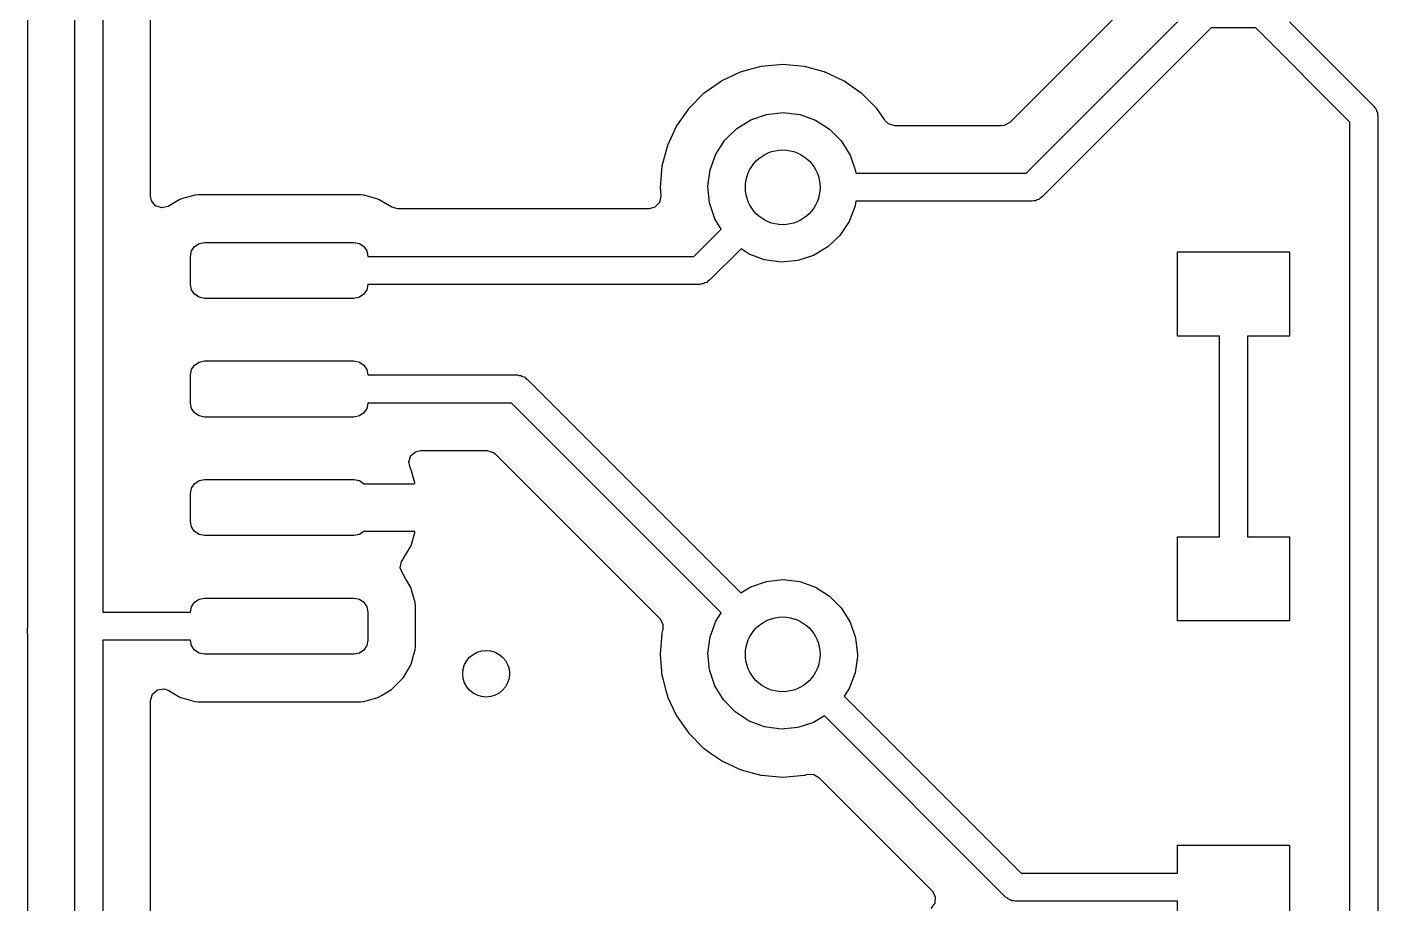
# Model space of a CAD drawing. Extents: x 41 to 172, y -227 to -42.
# Drawn here: x 80.3 to 94.77, y -96.45 to -87.06 of the extents above; entities that cross this region are included whole.
import ezdxf

# ---------------------------------------------------------------- set-up
doc = ezdxf.new("R2010")
doc.units = 0
doc.layers.add('BLACK', color=7, linetype='CONTINUOUS')

msp = doc.modelspace()

# ---------------------------------------------------------------- linework, layer by layer
at = {"layer": 'BLACK', "linetype": 'CONTINUOUS'}
for p, q in [((80.815, -97.065), (80.815, -85.815)), ((81.115, -85.815), (81.115, -93.322)), ((80.3065, -86.2746), (80.3065, -93.4763)), ((81.6235, -88.8682), (81.6235, -86.2744)), ((92.0726, -86.8291), (90.8241, -88.0776)), ((90.9979, -88.623), (92.618, -87.0029)), ((92.9801, -87.065), (91.1661, -88.8791)), ((93.4559, -87.065), (92.9801, -87.065)), ((94.465, -88.0741), (93.4559, -87.065)), ((93.818, -87.0029), (94.7211, -87.9059)), ((88.1586, -87.4809), (87.9481, -87.5373)), ((88.1639, -87.4795), (88.1586, -87.4809)), ((88.1586, -87.4809), (88.1586, -87.4809)), ((88.392, -87.4595), (88.1639, -87.4795)), ((88.6201, -87.4795), (88.392, -87.4595)), ((88.6254, -87.4809), (88.6201, -87.4795)), ((88.8359, -87.5373), (88.6254, -87.4809)), ((88.6254, -87.4809), (88.6254, -87.4809)), ((87.7353, -87.6355), (87.7101, -87.6531)), ((87.7402, -87.6332), (87.7353, -87.6355)), ((87.9378, -87.541), (87.7402, -87.6332)), ((87.7402, -87.6332), (87.7402, -87.6332)), ((87.9428, -87.5387), (87.9378, -87.541)), ((87.9378, -87.541), (87.9378, -87.541)), ((87.9481, -87.5373), (87.9428, -87.5387)), ((87.9481, -87.5373), (87.9481, -87.5373)), ((88.8412, -87.5387), (88.8359, -87.5373)), ((88.8359, -87.5373), (88.8359, -87.5373)), ((88.8462, -87.541), (88.8412, -87.5387)), ((89.0438, -87.6332), (88.8462, -87.541)), ((88.8462, -87.541), (88.8462, -87.541)), ((89.0487, -87.6355), (89.0438, -87.6332)), ((89.0438, -87.6332), (89.0438, -87.6332)), ((89.0739, -87.6531), (89.0487, -87.6355)), ((87.5477, -87.7668), (87.3858, -87.9287)), ((87.5522, -87.7636), (87.5477, -87.7668)), ((87.7101, -87.6531), (87.5522, -87.7636)), ((87.5522, -87.7636), (87.5522, -87.7636)), ((89.2318, -87.7636), (89.0739, -87.6531)), ((89.2363, -87.7668), (89.2318, -87.7636)), ((89.2318, -87.7636), (89.2318, -87.7636)), ((89.3982, -87.9287), (89.2363, -87.7668)), ((87.3826, -87.9332), (87.359, -87.967)), ((87.3858, -87.9287), (87.3826, -87.9332)), ((87.3826, -87.9332), (87.3826, -87.9332)), ((89.4813, -88.0473), (89.3982, -87.9287)), ((94.7211, -87.9059), (94.7309, -87.923)), ((94.7309, -87.923), (94.7449, -87.937)), ((94.7449, -87.937), (94.75, -87.9561)), ((87.359, -87.967), (87.2545, -88.1163)), ((87.8995, -88.1426), (88.0514, -88.0491)), ((88.0514, -88.0491), (88.2202, -87.9917)), ((88.2202, -87.9917), (88.3976, -87.973)), ((88.3976, -87.973), (88.5747, -87.9941)), ((88.5747, -87.9941), (88.7427, -88.054)), ((88.7427, -88.054), (88.8933, -88.1495)), ((89.4907, -88.0608), (89.4813, -88.0473)), ((89.5258, -88.0945), (89.4907, -88.0608)), ((90.8241, -88.0776), (90.7618, -88.1116)), ((94.465, -102.3), (94.465, -88.0741)), ((94.75, -87.9561), (94.7599, -87.9732)), ((94.7599, -87.9732), (94.7599, -87.9929)), ((94.7599, -87.9929), (94.765, -88.012)), ((94.765, -88.012), (94.765, -102.362)), ((87.2522, -88.1212), (87.1759, -88.2848)), ((87.2545, -88.1163), (87.2522, -88.1212)), ((87.2522, -88.1212), (87.2522, -88.1212)), ((87.772, -88.2674), (87.8995, -88.1426)), ((88.8933, -88.1495), (89.019, -88.2761)), ((89.5939, -88.1145), (89.5258, -88.0945)), ((90.7351, -88.1145), (89.5939, -88.1145)), ((90.7618, -88.1116), (90.7351, -88.1145)), ((87.1577, -88.3238), (87.0985, -88.5449)), ((87.1759, -88.2848), (87.1577, -88.3238)), ((87.6754, -88.4173), (87.772, -88.2674)), ((89.019, -88.2761), (89.1135, -88.4273)), ((87.6144, -88.5849), (87.6754, -88.4173)), ((89.1135, -88.4273), (89.1721, -88.5958)), ((87.0985, -88.5449), (87.0785, -88.773)), ((87.5921, -88.7618), (87.6144, -88.5849)), ((89.1721, -88.5958), (89.1752, -88.623)), ((89.1752, -88.623), (90.9979, -88.623)), ((87.0785, -88.773), (87.0862, -88.8605)), ((87.6095, -88.9393), (87.5921, -88.7618)), ((81.633, -88.9162), (81.6235, -88.8682)), ((81.6775, -88.9716), (81.633, -88.9162)), ((81.8669, -88.9451), (81.8136, -88.9766)), ((81.9384, -88.9029), (81.8669, -88.9451)), ((81.946, -88.9006), (81.9384, -88.9029)), ((82.0191, -88.8794), (81.946, -88.9006)), ((81.946, -88.9006), (81.946, -88.9006)), ((82.0982, -88.8564), (82.0191, -88.8794)), ((82.1046, -88.8559), (82.0982, -88.8564)), ((82.133, -88.8537), (82.1046, -88.8559)), ((82.1046, -88.8559), (82.1046, -88.8559)), ((82.1355, -88.8535), (82.133, -88.8537)), ((82.133, -88.8537), (82.133, -88.8537)), ((83.8685, -88.8535), (82.1355, -88.8535)), ((83.8709, -88.8537), (83.8685, -88.8535)), ((83.871, -88.8537), (83.8709, -88.8537)), ((83.8994, -88.8559), (83.871, -88.8537)), ((83.9058, -88.8564), (83.8994, -88.8559)), ((83.8994, -88.8559), (83.8994, -88.8559)), ((83.9849, -88.8794), (83.9058, -88.8564)), ((84.058, -88.9006), (83.9849, -88.8794)), ((84.0656, -88.9029), (84.058, -88.9006)), ((84.058, -88.9006), (84.058, -88.9006)), ((84.0724, -88.9069), (84.0656, -88.9029)), ((84.2061, -88.986), (84.0724, -88.9069)), ((84.0724, -88.9069), (84.0724, -88.9069)), ((87.0727, -88.9361), (87.0233, -88.9871)), ((87.0867, -88.8665), (87.0727, -88.9361)), ((87.0862, -88.8605), (87.0867, -88.8665)), ((87.6658, -89.1086), (87.6095, -88.9393)), ((89.1737, -88.923), (89.1669, -88.972)), ((91.06, -88.923), (89.1737, -88.923)), ((91.0791, -88.9179), (91.06, -88.923)), ((91.0988, -88.9179), (91.0791, -88.9179)), ((91.1159, -88.908), (91.0988, -88.9179)), ((91.135, -88.9029), (91.1159, -88.908)), ((91.149, -88.8889), (91.135, -88.9029)), ((91.1661, -88.8791), (91.149, -88.8889)), ((81.7448, -88.9941), (81.6775, -88.9716)), ((81.8136, -88.9766), (81.7448, -88.9941)), ((84.2703, -89.0035), (84.2061, -88.986)), ((86.9612, -89.0035), (84.2703, -89.0035)), ((87.0233, -88.9871), (86.9612, -89.0035)), ((89.1669, -88.972), (89.1035, -89.1387)), ((87.4409, -89.512), (87.7331, -89.2198)), ((87.7331, -89.2198), (87.6658, -89.1086)), ((89.1035, -89.1387), (89.0048, -89.2872)), ((82.0959, -89.4059), (82.1446, -89.3734)), ((82.1446, -89.3734), (82.202, -89.362)), ((82.202, -89.362), (83.802, -89.362)), ((83.802, -89.362), (83.8594, -89.3734)), ((83.8594, -89.3734), (83.9081, -89.4059)), ((89.0048, -89.2872), (88.8757, -89.4102)), ((82.052, -89.512), (82.0634, -89.4546)), ((82.052, -89.812), (82.052, -89.512)), ((82.0634, -89.4546), (82.0959, -89.4059)), ((83.9081, -89.4059), (83.9406, -89.4546)), ((83.9406, -89.4546), (83.952, -89.512)), ((83.952, -89.512), (87.4409, -89.512)), ((87.9459, -89.4312), (87.6091, -89.7681)), ((88.0313, -89.4871), (87.9459, -89.4312)), ((88.1985, -89.5492), (88.0313, -89.4871)), ((88.7225, -89.5015), (88.5529, -89.5567)), ((88.8757, -89.4102), (88.7225, -89.5015)), ((92.618, -90.365), (92.618, -89.465)), ((92.618, -89.465), (93.818, -89.465)), ((93.818, -89.465), (93.818, -90.365)), ((88.3752, -89.5728), (88.1985, -89.5492)), ((88.5529, -89.5567), (88.3752, -89.5728)), ((82.0634, -89.8694), (82.052, -89.812)), ((83.952, -89.812), (83.9406, -89.8694)), ((87.503, -89.812), (83.952, -89.812)), ((87.5221, -89.8069), (87.503, -89.812)), ((87.5418, -89.8069), (87.5221, -89.8069)), ((87.5589, -89.797), (87.5418, -89.8069)), ((87.578, -89.7919), (87.5589, -89.797)), ((87.592, -89.7779), (87.578, -89.7919)), ((87.6091, -89.7681), (87.592, -89.7779)), ((82.0959, -89.9181), (82.0634, -89.8694)), ((82.1446, -89.9506), (82.0959, -89.9181)), ((82.202, -89.962), (82.1446, -89.9506)), ((83.802, -89.962), (82.202, -89.962)), ((83.8594, -89.9506), (83.802, -89.962)), ((83.9081, -89.9181), (83.8594, -89.9506)), ((83.9406, -89.8694), (83.9081, -89.9181)), ((93.068, -90.365), (92.618, -90.365)), ((93.068, -92.515), (93.068, -90.365)), ((93.818, -90.365), (93.368, -90.365)), ((93.368, -90.365), (93.368, -92.515)), ((82.0634, -90.7246), (82.0959, -90.6759)), ((82.0959, -90.6759), (82.1446, -90.6434)), ((82.1446, -90.6434), (82.202, -90.632)), ((82.202, -90.632), (83.802, -90.632)), ((83.802, -90.632), (83.8594, -90.6434)), ((83.8594, -90.6434), (83.9081, -90.6759)), ((83.9081, -90.6759), (83.9406, -90.7246)), ((82.052, -90.782), (82.0634, -90.7246)), ((82.052, -91.082), (82.052, -90.782)), ((83.9406, -90.7246), (83.952, -90.782)), ((83.952, -90.782), (85.551, -90.782)), ((85.551, -90.782), (85.5701, -90.7871)), ((85.5701, -90.7871), (85.5898, -90.7871)), ((85.5898, -90.7871), (85.6069, -90.797)), ((85.6069, -90.797), (85.626, -90.8021)), ((85.626, -90.8021), (85.64, -90.8161)), ((85.64, -90.8161), (85.6571, -90.8259)), ((85.6571, -90.8259), (87.9454, -93.1143)), ((82.0634, -91.1394), (82.052, -91.082)), ((83.952, -91.082), (83.9406, -91.1394)), ((85.4889, -91.082), (83.952, -91.082)), ((87.7337, -93.3268), (85.4889, -91.082)), ((82.0959, -91.1881), (82.0634, -91.1394)), ((82.1446, -91.2206), (82.0959, -91.1881)), ((82.202, -91.232), (82.1446, -91.2206)), ((83.802, -91.232), (82.202, -91.232)), ((83.8594, -91.2206), (83.802, -91.232)), ((83.9081, -91.1881), (83.8594, -91.2206)), ((83.9406, -91.1394), (83.9081, -91.1881)), ((84.3885, -91.7118), (84.411, -91.6445)), ((84.411, -91.6445), (84.4664, -91.6)), ((84.4664, -91.6), (84.5144, -91.5905)), ((84.5144, -91.5905), (85.2261, -91.5905)), ((85.2261, -91.5905), (85.2942, -91.6105)), ((85.2942, -91.6105), (85.3151, -91.6274)), ((85.3151, -91.6274), (87.0754, -93.3876)), ((84.4043, -91.7741), (84.3885, -91.7118)), ((84.4035, -91.7745), (84.4043, -91.7741)), ((84.4057, -91.7796), (84.4035, -91.7745)), ((84.406, -91.7806), (84.4057, -91.7796)), ((84.4066, -91.7818), (84.406, -91.7806)), ((84.4129, -91.7962), (84.4066, -91.7818)), ((84.4535, -91.9361), (84.4129, -91.7962)), ((82.0634, -91.9946), (82.0959, -91.9459)), ((82.0959, -91.9459), (82.1446, -91.9134)), ((82.1446, -91.9134), (82.202, -91.902)), ((82.202, -91.902), (83.802, -91.902)), ((83.802, -91.902), (83.8594, -91.9134)), ((83.8594, -91.9134), (83.9081, -91.9459)), ((83.9081, -91.9459), (83.9094, -91.948)), ((83.9094, -91.948), (84.4389, -91.948)), ((84.4389, -91.948), (84.4524, -91.944)), ((84.4524, -91.944), (84.4535, -91.9361)), ((82.052, -92.052), (82.0634, -91.9946)), ((82.052, -92.352), (82.052, -92.052)), ((82.0634, -92.4094), (82.052, -92.352)), ((82.0959, -92.4581), (82.0634, -92.4094)), ((82.1446, -92.4906), (82.0959, -92.4581)), ((82.202, -92.502), (82.1446, -92.4906)), ((83.802, -92.502), (82.202, -92.502)), ((83.8594, -92.4906), (83.802, -92.502)), ((83.9081, -92.4581), (83.8594, -92.4906)), ((83.9094, -92.456), (83.9081, -92.4581)), ((84.4446, -92.456), (83.9094, -92.456)), ((84.4129, -92.6078), (84.4519, -92.4734)), ((84.4519, -92.4593), (84.4446, -92.456)), ((84.4519, -92.4734), (84.4519, -92.4593)), ((92.618, -93.415), (92.618, -92.515)), ((92.618, -92.515), (93.068, -92.515)), ((93.368, -92.515), (93.818, -92.515)), ((93.818, -92.515), (93.818, -93.415)), ((84.3301, -92.7517), (84.4066, -92.6222)), ((84.4066, -92.6222), (84.4129, -92.6078)), ((84.2982, -92.8477), (84.3121, -92.7781)), ((84.3235, -92.9123), (84.2982, -92.8477)), ((84.3121, -92.7781), (84.3241, -92.7594)), ((84.3241, -92.7594), (84.3301, -92.7517)), ((84.3265, -92.9152), (84.3235, -92.9123)), ((84.3305, -92.922), (84.3265, -92.9152)), ((84.3536, -92.9611), (84.3305, -92.922)), ((84.3305, -92.922), (84.3305, -92.922)), ((84.4111, -93.0584), (84.3536, -92.9611)), ((88.0514, -93.0491), (88.2202, -92.9917)), ((88.2202, -92.9917), (88.3976, -92.973)), ((88.3976, -92.973), (88.5747, -92.9941)), ((88.5747, -92.9941), (88.7427, -93.054)), ((84.4134, -93.066), (84.4111, -93.0584)), ((84.4225, -93.0976), (84.4134, -93.066)), ((84.4134, -93.066), (84.4134, -93.066)), ((84.4576, -93.2182), (84.4225, -93.0976)), ((87.9454, -93.1143), (88.0514, -93.0491)), ((88.7427, -93.054), (88.8933, -93.1495)), ((82.052, -93.322), (82.0634, -93.2646)), ((82.0634, -93.2646), (82.0959, -93.2159)), ((82.0959, -93.2159), (82.1446, -93.1834)), ((82.1446, -93.1834), (82.202, -93.172)), ((82.202, -93.172), (83.802, -93.172)), ((83.802, -93.172), (83.8594, -93.1834)), ((83.8594, -93.1834), (83.9081, -93.2159)), ((83.9081, -93.2159), (83.9406, -93.2646)), ((83.9406, -93.2646), (83.952, -93.322)), ((84.4605, -93.2555), (84.4576, -93.2182)), ((84.4605, -93.6885), (84.4605, -93.2555)), ((88.8933, -93.1495), (89.019, -93.2761)), ((89.019, -93.2761), (89.1135, -93.4273)), ((81.115, -93.322), (82.052, -93.322)), ((83.952, -93.322), (83.952, -93.622)), ((87.0754, -93.3876), (87.1094, -93.4499)), ((87.6144, -93.5849), (87.6754, -93.4173)), ((87.6754, -93.4173), (87.7337, -93.3268)), ((89.1135, -93.4273), (89.1721, -93.5958)), ((93.818, -93.415), (92.618, -93.415)), ((80.3049, -93.496), (80.3016, -93.5172)), ((80.3016, -93.5172), (80.3039, -93.5419)), ((80.3039, -93.5419), (80.3059, -93.5631)), ((80.3065, -93.4763), (80.3049, -93.496)), ((80.3059, -93.5631), (80.3065, -93.575)), ((80.3065, -93.575), (80.3065, -96.6056)), ((87.0985, -93.5449), (87.0785, -93.773)), ((87.1058, -93.5175), (87.0985, -93.5449)), ((87.108, -93.5093), (87.1058, -93.5175)), ((87.1094, -93.4499), (87.108, -93.5093)), ((82.052, -93.622), (81.115, -93.622)), ((81.115, -93.622), (81.115, -97.065)), ((82.0634, -93.6794), (82.052, -93.622)), ((82.0959, -93.7281), (82.0634, -93.6794)), ((83.9406, -93.6794), (83.9081, -93.7281)), ((83.952, -93.622), (83.9406, -93.6794)), ((84.4576, -93.7258), (84.4605, -93.6885)), ((87.5921, -93.7618), (87.6144, -93.5849)), ((89.1721, -93.5958), (89.192, -93.773)), ((82.1446, -93.7606), (82.0959, -93.7281)), ((82.202, -93.772), (82.1446, -93.7606)), ((83.802, -93.772), (82.202, -93.772)), ((83.8594, -93.7606), (83.802, -93.772)), ((83.9081, -93.7281), (83.8594, -93.7606)), ((84.4134, -93.8778), (84.4371, -93.7961)), ((84.4371, -93.7961), (84.4576, -93.7258)), ((87.0785, -93.773), (87.0985, -94.0011)), ((87.6095, -93.9393), (87.5921, -93.7618)), ((89.1917, -93.7953), (89.1669, -93.972)), ((89.192, -93.773), (89.1917, -93.7953)), ((84.3305, -94.022), (84.4071, -93.8924)), ((84.4071, -93.8924), (84.4111, -93.8856)), ((84.4111, -93.8856), (84.4134, -93.8778)), ((87.0985, -94.0011), (87.0999, -94.0064)), ((87.0999, -94.0064), (87.0999, -94.0064)), ((87.0999, -94.0064), (87.1406, -94.1584)), ((87.6658, -94.1086), (87.6095, -93.9393)), ((89.1669, -93.972), (89.1035, -94.1387)), ((81.6435, -94.1977), (81.6972, -94.1512)), ((81.6972, -94.1512), (81.7674, -94.1411)), ((81.7674, -94.1411), (81.8136, -94.1574)), ((84.0963, -94.213), (84.202, -94.1505)), ((84.202, -94.1505), (84.2088, -94.1465)), ((84.202, -94.1505), (84.202, -94.1505)), ((84.2088, -94.1465), (84.3265, -94.0288)), ((84.3265, -94.0288), (84.3305, -94.022)), ((84.3305, -94.022), (84.3305, -94.022)), ((87.7582, -94.2611), (87.6658, -94.1086)), ((89.1035, -94.1387), (89.0502, -94.219)), ((81.6235, -94.2658), (81.6435, -94.1977)), ((81.6235, -96.6054), (81.6235, -94.2658)), ((81.8136, -94.1574), (81.9384, -94.2311)), ((81.9384, -94.2311), (81.946, -94.2334)), ((81.946, -94.2334), (81.946, -94.2334)), ((81.946, -94.2334), (81.9982, -94.2485)), ((81.9982, -94.2485), (82.0982, -94.2776)), ((82.0982, -94.2776), (82.1046, -94.2781)), ((82.1046, -94.2781), (82.1046, -94.2781)), ((82.1046, -94.2781), (82.133, -94.2803)), ((82.133, -94.2803), (82.133, -94.2803)), ((82.133, -94.2803), (82.1355, -94.2805)), ((82.1355, -94.2805), (83.8685, -94.2805)), ((83.8685, -94.2805), (83.8709, -94.2803)), ((83.8709, -94.2803), (83.871, -94.2803)), ((83.871, -94.2803), (83.8994, -94.2781)), ((83.8994, -94.2781), (83.9058, -94.2776)), ((83.8994, -94.2781), (83.8994, -94.2781)), ((83.9058, -94.2776), (84.0058, -94.2485)), ((84.0058, -94.2485), (84.058, -94.2334)), ((84.058, -94.2334), (84.0656, -94.2311)), ((84.058, -94.2334), (84.058, -94.2334)), ((84.0656, -94.2311), (84.0963, -94.213)), ((87.1406, -94.1584), (87.1577, -94.2222)), ((87.1577, -94.2222), (87.16, -94.2272)), ((87.16, -94.2272), (87.16, -94.2272)), ((87.16, -94.2272), (87.2522, -94.4248)), ((87.8821, -94.3894), (87.7582, -94.2611)), ((89.0502, -94.219), (90.9461, -96.115)), ((87.2522, -94.4248), (87.2522, -94.4248)), ((87.2522, -94.4248), (87.2545, -94.4297)), ((87.2545, -94.4297), (87.3858, -94.6173)), ((88.0313, -94.4871), (87.8821, -94.3894)), ((88.839, -94.4321), (88.7225, -94.5015)), ((90.7779, -96.3711), (88.839, -94.4321)), ((88.1985, -94.5492), (88.0313, -94.4871)), ((88.3752, -94.5728), (88.1985, -94.5492)), ((88.5529, -94.5567), (88.3752, -94.5728)), ((88.7225, -94.5015), (88.5529, -94.5567)), ((87.3858, -94.6173), (87.5477, -94.7792)), ((87.5477, -94.7792), (87.5522, -94.7824)), ((87.5522, -94.7824), (87.5522, -94.7824)), ((87.5522, -94.7824), (87.6304, -94.8371)), ((87.6304, -94.8371), (87.7353, -94.9105)), ((87.7353, -94.9105), (87.7402, -94.9128)), ((87.7402, -94.9128), (87.7402, -94.9128)), ((87.7402, -94.9128), (87.9378, -95.005)), ((87.9378, -95.005), (87.9428, -95.0073)), ((87.9428, -95.0073), (87.9481, -95.0087)), ((87.9481, -95.0087), (87.9481, -95.0087)), ((87.9481, -95.0087), (88.1586, -95.0651)), ((88.1586, -95.0651), (88.1586, -95.0651)), ((88.1586, -95.0651), (88.1639, -95.0665)), ((88.1639, -95.0665), (88.392, -95.0865)), ((88.392, -95.0865), (88.6201, -95.0665)), ((88.6201, -95.0665), (88.6278, -95.0645)), ((88.6278, -95.0645), (88.6557, -95.057)), ((88.6557, -95.057), (88.7266, -95.0587)), ((88.7266, -95.0587), (88.7774, -95.0896)), ((88.7774, -95.0896), (89.9907, -96.303)), ((92.618, -96.115), (92.618, -95.815)), ((92.618, -95.815), (93.818, -95.815)), ((93.818, -95.815), (93.818, -96.715)), ((90.9461, -96.115), (92.618, -96.115)), ((89.9907, -96.303), (90.0247, -96.3653)), ((90.0197, -96.4361), (89.9771, -96.4929)), ((90.0247, -96.3653), (90.0197, -96.4361)), ((90.795, -96.3809), (90.7779, -96.3711)), ((90.809, -96.3949), (90.795, -96.3809)), ((90.8281, -96.4), (90.809, -96.3949)), ((90.8452, -96.4099), (90.8281, -96.4)), ((90.8649, -96.4099), (90.8452, -96.4099)), ((90.884, -96.415), (90.8649, -96.4099)), ((92.618, -96.415), (90.884, -96.415)), ((92.618, -96.715), (92.618, -96.415))]:
    msp.add_line(p, q, dxfattribs=at)
at = {"layer": 'BLACK'}
for centre, radius in [((88.392, -88.773), 0.4), ((88.392, -93.773), 0.4), ((85.217, -93.98), 0.25)]:
    msp.add_circle(centre, radius, dxfattribs=at)

doc.saveas('drawing.dxf')
